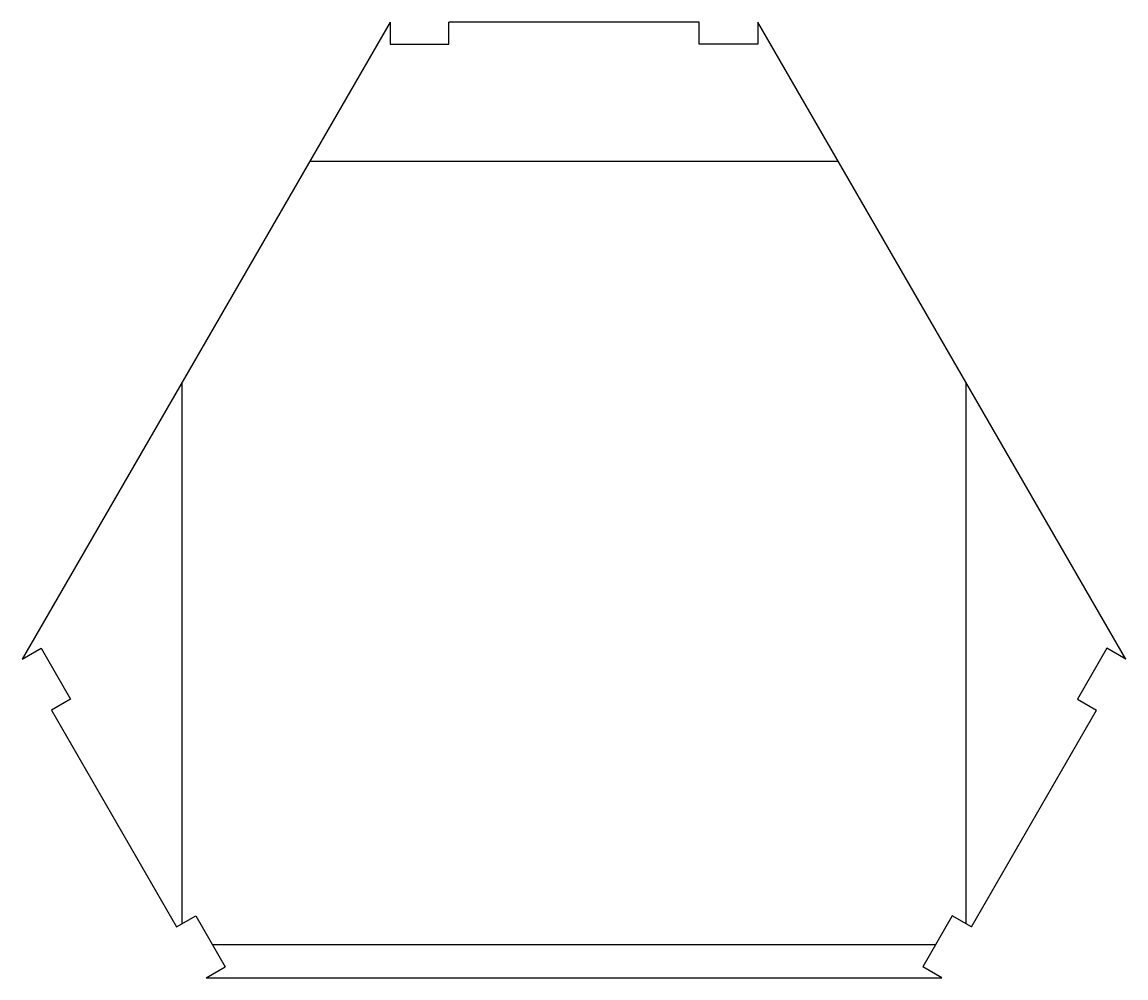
# Model space of a CAD drawing. Header units: millimetres. Extents: x -75 to 75, y -58 to 72.
import ezdxf

# ---------------------------------------------------------------- set-up
doc = ezdxf.new("R2010")
doc.units = ezdxf.units.MM

msp = doc.modelspace()

# ---------------------------------------------------------------- linework, layer by layer
at = {"color": 7, "linetype": 'Continuous', "lineweight": 25}
for p, q in [((-25, 72.17), (-75, -14.43)), ((-25, 72.17), (-25, 69.17)), ((-17, 69.17), (-17, 72.17)), ((17, 72.17), (-17, 72.17)), ((17, 69.17), (17, 72.17)), ((25, 72.17), (25, 69.17)), ((53.25, 23.24), (25, 72.17)), ((-25, 69.17), (-17, 69.17)), ((25, 69.17), (17, 69.17)), ((-35.92, 53.25), (35.92, 53.25)), ((-53.25, -50.37), (-53.25, 23.24)), ((75, -14.43), (53.25, 23.24)), ((53.25, 23.24), (53.25, -50.37)), ((-75, -14.43), (-72.4, -12.93)), ((-72.4, -12.93), (-68.4, -19.86)), ((72.4, -12.93), (68.4, -19.86)), ((75, -14.43), (72.4, -12.93)), ((-68.4, -19.86), (-71, -21.36)), ((68.4, -19.86), (71, -21.36)), ((-71, -21.36), (-54, -50.81)), ((54, -50.81), (71, -21.36)), ((-54, -50.81), (-51.4, -49.31)), ((-51.4, -49.31), (-47.4, -56.24)), ((51.4, -49.31), (47.4, -56.24)), ((54, -50.81), (51.4, -49.31)), ((49.13, -53.25), (-49.13, -53.25)), ((-50, -57.74), (-47.4, -56.24)), ((50, -57.74), (47.4, -56.24)), ((-50, -57.74), (50, -57.74))]:
    msp.add_line(p, q, dxfattribs=at)

doc.saveas('drawing.dxf')
